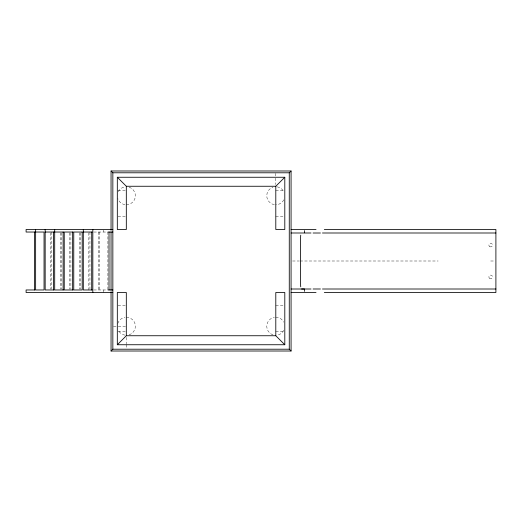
<?xml version="1.0" encoding="UTF-8"?>
<svg xmlns="http://www.w3.org/2000/svg" width="522" height="522" viewBox="0 0 522 522"><rect width="100%" height="100%" fill="white"/><g stroke="black" fill="none" stroke-linecap="round" stroke-linejoin="round"><path stroke-width="0.39" stroke-dasharray="2.61 1.96" d="M118.07 190.341L126.317 190.341M275.799 190.341L284.053 190.341M118.07 216.408L126.317 216.408M275.799 216.408L284.053 216.408M93.777 232.036L109.013 232.036M292.568 261L299.321 261M300.072 261L438.147 261M490.687 261L495.156 261M93.777 289.964L109.013 289.964M118.07 305.592L125.567 305.592M275.799 305.592L284.053 305.592M113.463 326.25L117.489 326.25M118.298 326.25L125.548 326.25M118.07 331.659L126.317 331.659M275.799 331.659L284.053 331.659M275.766 173.382L275.766 177.376M275.766 178.178L275.766 184.566M126.35 337.434L126.35 343.822M126.35 344.624L126.35 348.618M111.049 289.964L111.049 291.87M107.897 232.036L107.897 289.964M103.304 230.13L103.304 232.036M103.304 289.964L103.304 292.503M99.48 232.036L99.48 289.964M98.364 232.036L98.364 289.964M89.947 232.036L89.947 289.155M88.831 232.845L88.831 289.964M80.414 232.845L80.414 289.155M79.298 232.845L79.298 289.155M70.881 232.845L70.881 289.155M69.765 232.845L69.765 289.155M61.348 232.845L61.348 289.155M60.232 232.845L60.232 289.155M51.815 232.036L51.815 289.155M50.699 232.845L50.699 289.155M129.13 187.189A8.998 8.998 0 0 1 126.35 204.748M124.941 204.637A8.998 8.998 0 0 1 117.789 198.53M118.331 191.659A8.998 8.998 0 0 1 124.941 186.856M283.792 199.835A8.998 8.998 0 0 1 275.766 204.748M274.363 204.637A8.998 8.998 0 0 1 272.986 187.189M277.175 186.856A8.998 8.998 0 0 1 283.792 191.659M283.792 330.341A8.998 8.998 0 0 1 277.175 335.144M272.986 334.811A8.998 8.998 0 0 1 274.363 317.363M275.766 317.252A8.998 8.998 0 0 1 283.792 322.165M126.35 317.252A8.998 8.998 0 0 1 129.13 334.811M124.941 335.144A8.998 8.998 0 0 1 118.331 330.341M117.789 323.47A8.998 8.998 0 0 1 124.941 317.363M489.551 278.298A1.801 1.801 0 0 0 492.468 277.182A1.801 1.801 0 0 0 490.041 275.218A1.801 1.801 0 0 0 489.551 278.298M489.786 246.658A1.801 1.801 0 0 0 492.487 245.099A1.801 1.801 0 0 0 489.786 243.539A1.801 1.801 0 0 0 489.786 246.658"/><path stroke-width="0.78" d="M304.443 232.76L304.457 231.853A2.316 0.483 90 0 0 304.385 230.62M111.049 292.111L111.049 351.012L112.85 349.211L112.85 172.789L111.049 170.988L111.049 230.332M126.317 335.744L126.317 292.503L117.32 292.503L117.32 344.742L126.317 335.744L275.799 335.744L284.803 344.742L284.803 292.503L275.799 292.503L275.799 335.744M275.799 186.256L284.803 177.258L284.803 229.497L275.799 229.497L275.799 186.256L126.317 186.256L117.32 177.258L117.32 229.497L126.317 229.497L126.317 186.256M111.049 351.012L291.074 351.012L289.273 349.211L289.273 172.789L291.074 170.988L111.049 170.988M316.032 292.496L291.074 292.503M313.076 233.008L320.436 233.008M324.319 292.496L495.9 292.503L495.9 229.497L324.319 229.504M112.85 172.789L289.273 172.789M117.32 177.258L284.803 177.258M112.85 229.497L26.1 229.497L26.1 232.036L35 232.036M291.074 229.497L316.032 229.504M35.633 232.036L44.05 232.036L44.05 289.964L35.633 289.964L35.633 229.497M45.166 232.036L54.066 232.036M54.699 232.036L63.599 232.036M73.132 232.036L64.232 232.036L64.232 289.964L73.132 289.964M83.298 232.036L92.198 232.036M108.726 232.036L112.85 232.036M291.074 232.995L310.995 232.995M322.452 232.995L495.9 232.995M301.566 289.005L304.359 289.005M291.074 289.005L311.008 289.005M322.472 289.005L495.9 289.005M35 289.964L26.1 289.964L26.1 292.503L112.85 292.503M54.066 289.964L45.166 289.964L45.166 229.497M63.599 289.964L54.699 289.964L54.699 229.497M92.198 289.964L83.298 289.964L83.298 229.497M108.726 289.964L112.85 289.964M117.32 344.742L284.803 344.742M112.85 349.211L289.273 349.211M320.436 288.992L313.076 288.992M304.443 289.24L304.457 290.147A2.316 0.483 -90 0 1 304.385 291.38M291.074 170.988L291.074 351.012M111.049 231.957L111.049 289.919M109.013 232.036L109.013 289.964M92.831 229.497L92.831 292.503M91.715 232.036L91.715 289.964M72.649 232.036L72.649 289.964M63.116 232.036L63.116 289.964M53.583 232.036L53.583 289.964M34.517 232.036L34.517 289.964M300.75 235.128A4.398 0.913 -90 0 0 300.613 237.112L300.613 284.888A4.398 0.913 -90 0 0 300.75 286.872M82.182 232.036L73.765 232.036L73.765 289.964L82.182 289.964L82.182 232.036"/></g></svg>
